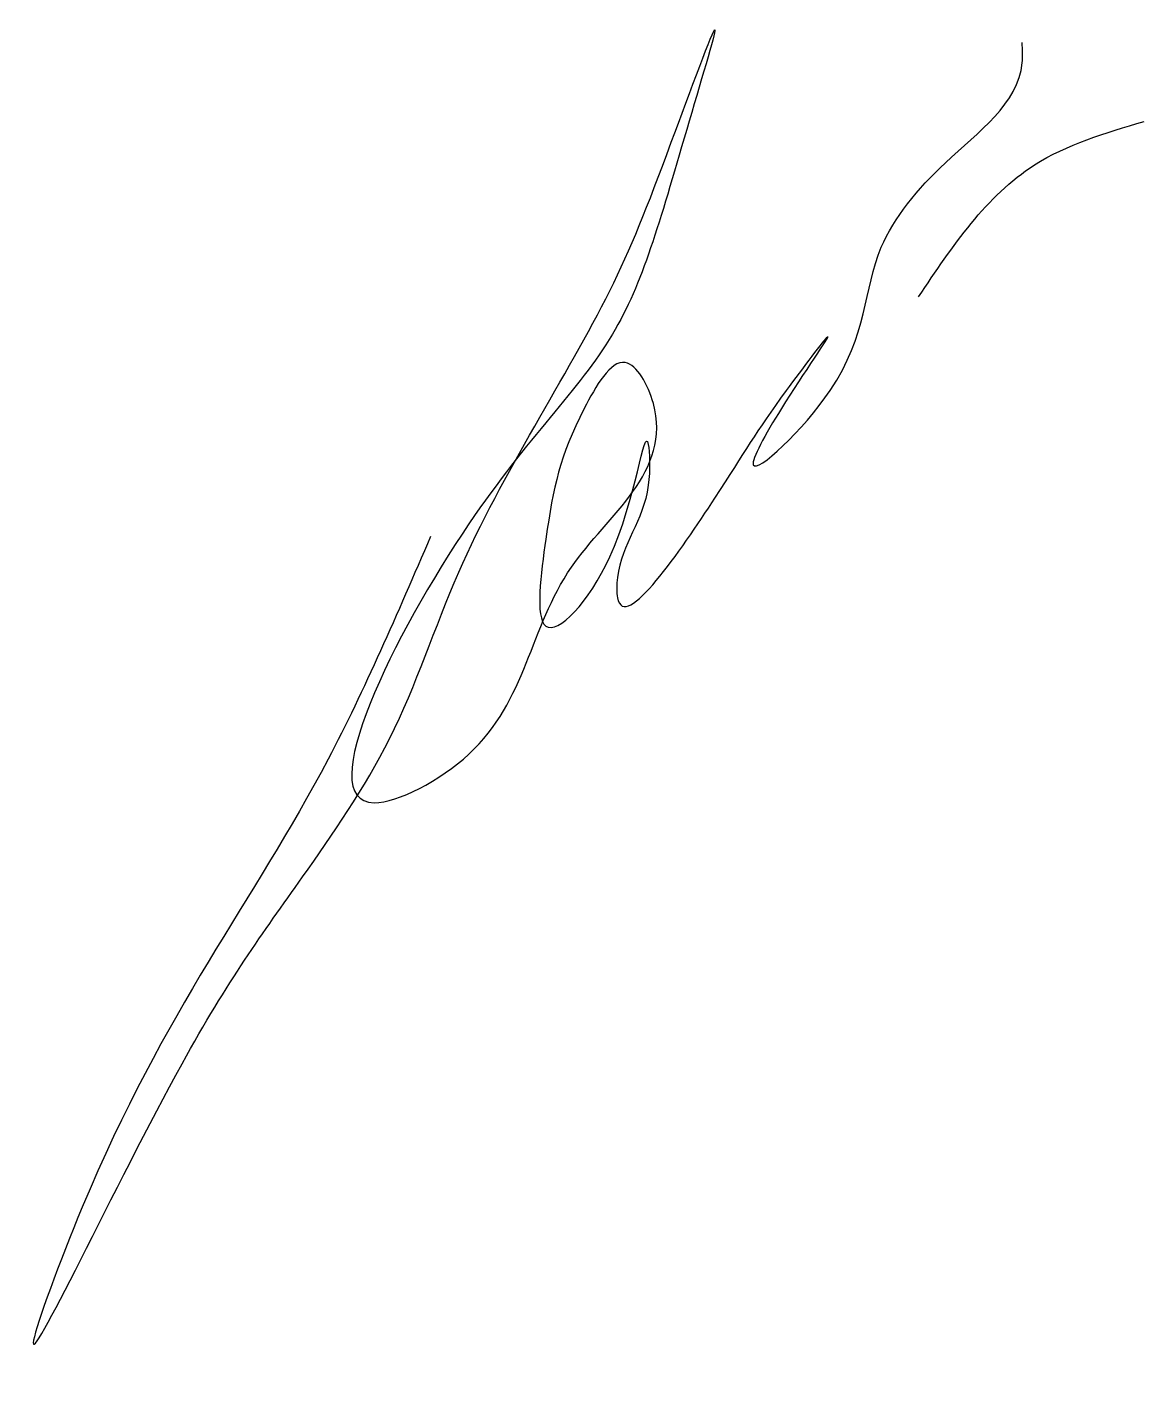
# Model space of a CAD drawing. Header units: millimetres. Extents: x 2169 to 2380, y 1801 to 2056.
import ezdxf

# ---------------------------------------------------------------- set-up
doc = ezdxf.new("R2010")
doc.units = ezdxf.units.MM
doc.layers.get('0').update_dxf_attribs({"color": 150})

msp = doc.modelspace()

# ---------------------------------------------------------------- linework, layer by layer
at = {"lineweight": 25}
for points in [[(2245.22, 1959.49), (2225.88, 1917.45), (2179.47, 1832.89), (2170.28, 1807.76), (2198.32, 1859.95), (2221.05, 1895.22), (2237.48, 1921.31), (2250.54, 1952.72), (2279.06, 2005.87), (2290.67, 2033.9), (2298.89, 2055.16), (2293.57, 2036.31), (2279.55, 1997.66), (2252.47, 1961.9), (2234.58, 1909.23), (2252.47, 1918.41), (2271.81, 1953.69), (2287.28, 1984.61), (2281.96, 1992.34), (2274.23, 1983.65), (2266.98, 1959), (2266.98, 1942.57), (2279.06, 1955.62), (2286.32, 1976.88), (2286.32, 1969.15), (2280.51, 1951.76), (2280.51, 1947.89), (2298.89, 1966.73), (2312.42, 1987.03), (2320.16, 1997.18), (2311.46, 1983.65), (2306.14, 1973.02), (2320.64, 1987.03), (2330.31, 2014.09), (2342.4, 2030.03), (2356.91, 2048.88), (2356.91, 2052.74)], [(2337.33, 2004.71), (2359.23, 2029.63), (2379.91, 2037.84)]]:
    msp.add_spline(points, degree=3, dxfattribs=at)

doc.saveas('drawing.dxf')
